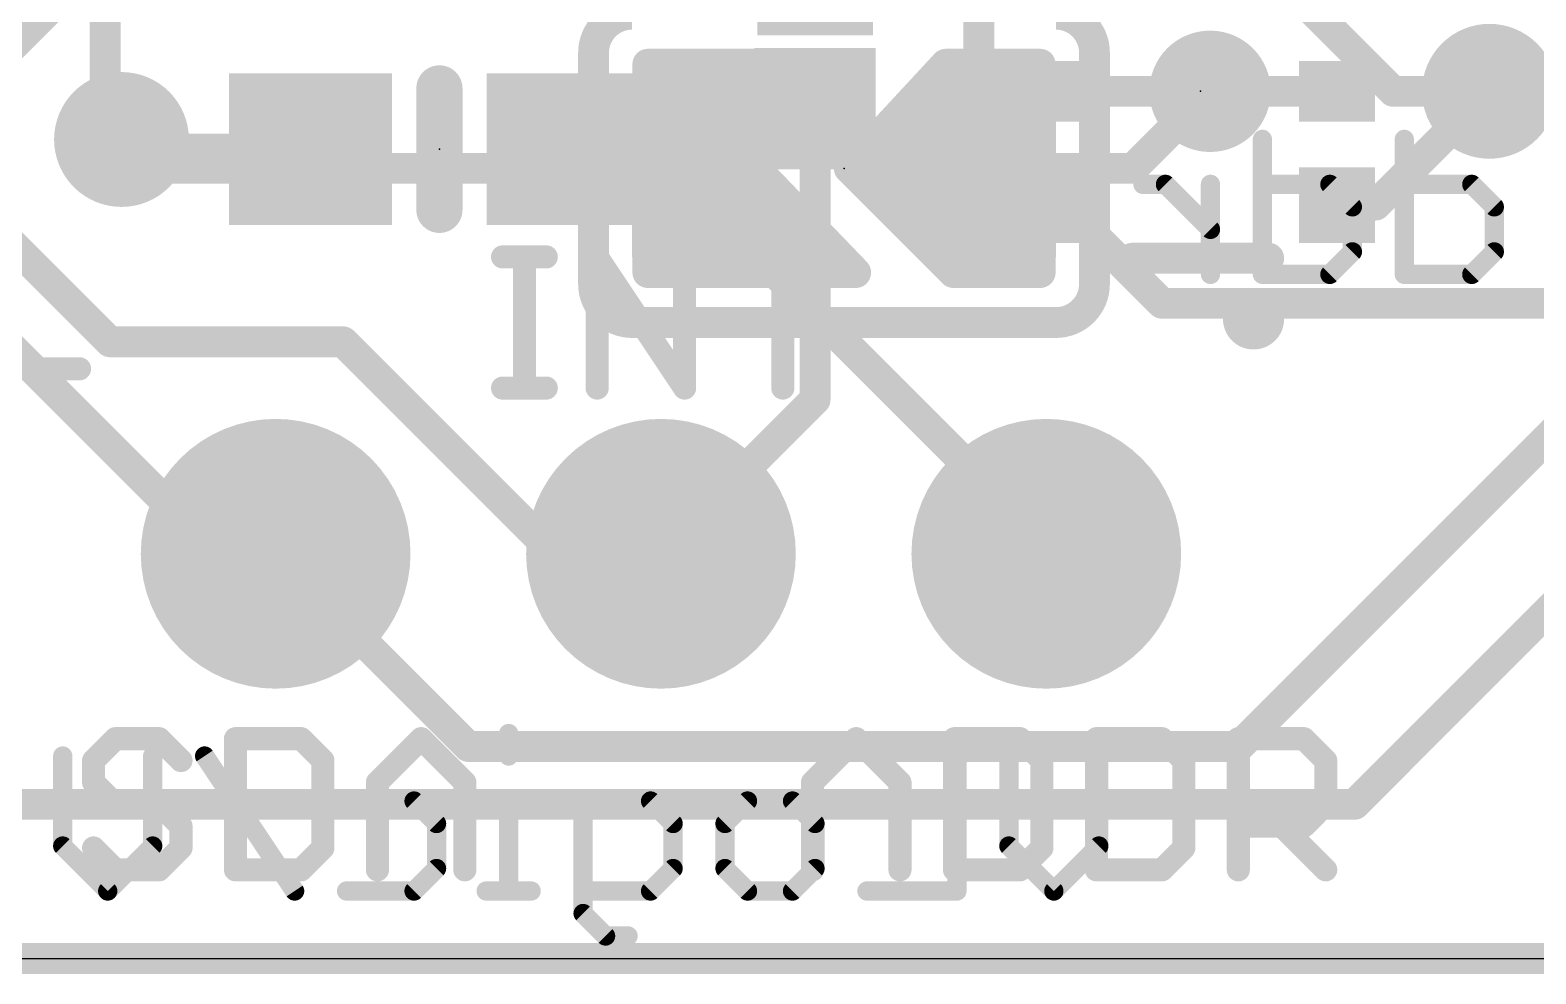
# Model space of a CAD drawing. Extents: x -0.1 to 33.1, y -0.2 to 19.1.
# Drawn here: x 17.43 to 27.36, y -0.23 to 5.99 of the extents above; entities that cross this region are included whole.
import ezdxf

# ---------------------------------------------------------------- set-up
doc = ezdxf.new("R2010")
doc.units = 0
for name, color, linetype in [('1', 12, 'CONTINUOUS'), ('16', 132, 'CONTINUOUS'), ('17', 110, 'CONTINUOUS'), ('18', 110, 'CONTINUOUS'), ('20', 53, 'CONTINUOUS'), ('21', 40, 'CONTINUOUS'), ('22', 6, 'CONTINUOUS'), ('23', 40, 'CONTINUOUS'), ('24', 6, 'CONTINUOUS')]:
    doc.layers.add(name, color=color, linetype=linetype)

# ---------------------------------------------------------------- blocks, each defined once
blk = doc.blocks.new('RECT')
blk.add_solid([(-0.5, -0.5), (0.5, -0.5), (-0.5, 0.5), (0.5, 0.5)])
blk = doc.blocks.new('ROUNDP')
at = {"const_width": 0.5}
blk.add_lwpolyline([(0, -0.25, 1), (0, 0.25, 1), (0, -0.25)], format="xyb", dxfattribs=at)
blk = doc.blocks.new('RECT121920X243840R50')
at = {"const_width": 0.1905}
blk.add_lwpolyline([(0.2858, -0.5715), (0.2858, 0.5715, 0.4142), (0.1905, 0.6668), (-0.1905, 0.6668, 0.4142), (-0.2858, 0.5715), (-0.2858, -0.5715, 0.4142), (-0.1905, -0.6668), (0.1905, -0.6668, 0.4142)], format="xyb", close=True, dxfattribs=at)
blk.add_solid([(-0.2159, -0.5969), (0.2159, -0.5969), (-0.2159, 0.5969), (0.2159, 0.5969)])
blk = doc.blocks.new('ROUNDV')
at = {"const_width": 0.5}
blk.add_lwpolyline([(0, -0.25, 1), (0, 0.25, 1), (0, -0.25)], format="xyb", dxfattribs=at)

msp = doc.modelspace()

# ---------------------------------------------------------------- linework, layer by layer
at = {"layer": '1', "const_width": 0.2032}
for points in [[(23.6855, 7.366), (23.6855, 5.7218)], [(17.926, 6.474), (17.926, 5.3785)], [(23.8193, 5.588), (23.6855, 5.7218)], [(23.8193, 5.588), (24.246, 5.588)], [(25.2095, 5.588), (24.246, 5.588)], [(26.046, 5.588), (25.2095, 5.588)], [(27.051, 5.588), (26.301, 4.838)], [(22.606, 5.473), (22.606, 3.556)], [(18.034, 5.2705), (17.926, 5.3785)], [(18.034, 5.2705), (18.0975, 5.207)], [(19.2795, 5.207), (18.0975, 5.207)], [(24.246, 4.838), (24.893, 4.191)], [(26.301, 4.838), (26.046, 4.838)], [(24.893, 4.191), (27.686, 4.191)], [(22.606, 3.556), (21.59, 2.54)], [(26.162, 0.889), (27.686, 2.413)], [(17.272, 0.889), (26.162, 0.889)], [(33.02, -0.127), (0, -0.127)]]:
    msp.add_lwpolyline(points, dxfattribs=at)
at = {"layer": '1', "const_width": 0.1016}
for points in [[(23.7214, 5.7577, 1), (23.6496, 5.6859)], [(23.6347, 5.7218, 1), (23.7363, 5.7218)], [(23.8193, 5.6388, 1), (23.8193, 5.5372)], [(23.7834, 5.5521, 1), (23.8552, 5.6239)], [(24.246, 5.6388, 1), (24.246, 5.5372)], [(24.246, 5.5372, 1), (24.246, 5.6388)], [(25.2095, 5.6388, 1), (25.2095, 5.5372)], [(25.2095, 5.5372, 1), (25.2095, 5.6388)], [(26.046, 5.5372, 1), (26.046, 5.6388)], [(27.0869, 5.5521, 1), (27.0151, 5.6239)], [(22.6568, 5.473, 1), (22.5552, 5.473)], [(17.9619, 5.4144, 1), (17.8901, 5.3426)], [(17.8752, 5.3785, 1), (17.9768, 5.3785)], [(18.0699, 5.3064, 1), (17.9981, 5.2346)], [(17.9981, 5.2346, 1), (18.0699, 5.3064)], [(18.0975, 5.2578, 1), (18.0975, 5.1562)], [(18.0616, 5.1711, 1), (18.1334, 5.2429)], [(19.2795, 5.1562, 1), (19.2795, 5.2578)], [(24.2819, 4.8739, 1), (24.2101, 4.8021)], [(26.046, 4.8888, 1), (26.046, 4.7872)], [(26.2651, 4.8739, 1), (26.3369, 4.8021)], [(26.301, 4.7872, 1), (26.301, 4.8888)], [(24.893, 4.2418, 1), (24.893, 4.1402)], [(24.8571, 4.1551, 1), (24.9289, 4.2269)], [(22.5552, 3.556, 1), (22.6568, 3.556)], [(22.6419, 3.5201, 1), (22.5701, 3.5919)], [(21.5541, 2.5759, 1), (21.6259, 2.5041)], [(26.1261, 0.9249, 1), (26.1979, 0.8531)], [(26.162, 0.8382, 1), (26.162, 0.9398)]]:
    msp.add_lwpolyline(points, format="xyb", dxfattribs=at)
at = {"layer": '16', "const_width": 0.2032}
for points in [[(26.416, 5.588), (25.527, 6.477)], [(17.2085, 5.7785), (17.653, 6.223)], [(21.5035, 4.3934), (21.5035, 5.7666)], [(21.5035, 5.7666), (22.8735, 5.7666)], [(22.8735, 5.7666), (22.2123, 5.08)], [(23.468, 5.7666), (22.8314, 5.08)], [(24.0895, 5.7666), (23.468, 5.7666)], [(24.0895, 4.3934), (24.0895, 5.7666)], [(21.5035, 5.6896), (22.7994, 5.6896)], [(23.3966, 5.6896), (24.0895, 5.6896)], [(24.7015, 5.08), (25.2095, 5.588)], [(26.416, 5.588), (27.051, 5.588)], [(21.5035, 5.4864), (22.6037, 5.4864)], [(23.2082, 5.4864), (24.0895, 5.4864)], [(18.034, 5.2705), (18.034, 5.207)], [(21.5035, 5.2832), (22.408, 5.2832)], [(23.0198, 5.2832), (24.0895, 5.2832)], [(18.161, 5.08), (18.034, 5.207)], [(21.6535, 5.08), (18.161, 5.08)], [(21.5035, 5.08), (22.2123, 5.08)], [(24.13, 2.6035), (21.6535, 5.08)], [(21.7805, 5.08), (21.6535, 5.08)], [(22.2123, 5.08), (22.8735, 4.3934)], [(22.8314, 5.08), (23.518, 4.3934)], [(22.8314, 5.08), (24.0895, 5.08)], [(23.8125, 5.08), (24.7015, 5.08)], [(17.958, 3.937), (16.853, 5.042)], [(21.5035, 4.8768), (22.408, 4.8768)], [(23.0346, 4.8768), (24.0895, 4.8768)], [(21.5035, 4.6736), (22.6037, 4.6736)], [(23.2378, 4.6736), (24.0895, 4.6736)], [(16.637, 4.572), (18.669, 2.54)], [(21.5035, 4.4704), (22.7993, 4.4704)], [(23.441, 4.4704), (24.0895, 4.4704)], [(22.8735, 4.3934), (21.5035, 4.3934)], [(23.518, 4.3934), (24.0895, 4.3934)], [(17.958, 3.937), (19.4945, 3.937)], [(20.8915, 2.54), (19.4945, 3.937)], [(25.4, 1.27), (28.067, 3.937)], [(24.13, 2.54), (24.13, 2.6035)], [(18.669, 2.54), (19.05, 2.54)], [(19.05, 2.54), (20.32, 1.27)], [(21.59, 2.54), (20.8915, 2.54)], [(20.32, 1.27), (25.4, 1.27)]]:
    msp.add_lwpolyline(points, dxfattribs=at)
at = {"layer": '16', "const_width": 0.1016}
for points in [[(21.5543, 5.7666, 1), (21.4527, 5.7666)], [(21.5035, 5.8174, 1), (21.5035, 5.7158)], [(22.9101, 5.7314, 1), (22.8369, 5.8018)], [(22.8735, 5.7158, 1), (22.8735, 5.8174)], [(23.468, 5.8174, 1), (23.468, 5.7158)], [(23.5053, 5.7321, 1), (23.4307, 5.8011)], [(24.1403, 5.7666, 1), (24.0387, 5.7666)], [(24.0895, 5.7158, 1), (24.0895, 5.8174)], [(21.5035, 5.7404, 1), (21.5035, 5.6388)], [(22.7994, 5.6388, 1), (22.7994, 5.7404)], [(23.3966, 5.7404, 1), (23.3966, 5.6388)], [(24.0895, 5.6388, 1), (24.0895, 5.7404)], [(25.2454, 5.5521, 1), (25.1736, 5.6239)], [(26.416, 5.6388, 1), (26.416, 5.5372)], [(26.3801, 5.5521, 1), (26.4519, 5.6239)], [(27.051, 5.5372, 1), (27.051, 5.6388)], [(21.5035, 5.5372, 1), (21.5035, 5.4356)], [(22.6037, 5.4356, 1), (22.6037, 5.5372)], [(23.2082, 5.5372, 1), (23.2082, 5.4356)], [(24.0895, 5.4356, 1), (24.0895, 5.5372)], [(18.0848, 5.2705, 1), (17.9832, 5.2705)], [(21.5035, 5.334, 1), (21.5035, 5.2324)], [(22.408, 5.2324, 1), (22.408, 5.334)], [(23.0198, 5.334, 1), (23.0198, 5.2324)], [(24.0895, 5.2324, 1), (24.0895, 5.334)], [(18.0699, 5.2429, 1), (17.9981, 5.1711)], [(17.9832, 5.207, 1), (18.0848, 5.207)], [(18.161, 5.1308, 1), (18.161, 5.0292)], [(18.1251, 5.0441, 1), (18.1969, 5.1159)], [(21.5035, 5.1308, 1), (21.5035, 5.0292)], [(21.6894, 5.1159, 1), (21.6176, 5.0441)], [(21.6535, 5.1308, 1), (21.6535, 5.0292)], [(21.6535, 5.0292, 1), (21.6535, 5.1308)], [(21.7805, 5.0292, 1), (21.7805, 5.1308)], [(22.2489, 5.1152, 1), (22.1757, 5.0448)], [(22.1757, 5.1152, 1), (22.2489, 5.0448)], [(22.2123, 5.0292, 1), (22.2123, 5.1308)], [(22.8673, 5.1159, 1), (22.7955, 5.0441)], [(22.8314, 5.1308, 1), (22.8314, 5.0292)], [(22.7941, 5.1145, 1), (22.8687, 5.0455)], [(23.8125, 5.1308, 1), (23.8125, 5.0292)], [(24.0895, 5.0292, 1), (24.0895, 5.1308)], [(24.6656, 5.1159, 1), (24.7374, 5.0441)], [(24.7015, 5.0292, 1), (24.7015, 5.1308)], [(21.5035, 4.9276, 1), (21.5035, 4.826)], [(22.408, 4.826, 1), (22.408, 4.9276)], [(23.0346, 4.9276, 1), (23.0346, 4.826)], [(24.0895, 4.826, 1), (24.0895, 4.9276)], [(21.5035, 4.7244, 1), (21.5035, 4.6228)], [(22.6037, 4.6228, 1), (22.6037, 4.7244)], [(23.2378, 4.7244, 1), (23.2378, 4.6228)], [(24.0895, 4.6228, 1), (24.0895, 4.7244)], [(21.5035, 4.5212, 1), (21.5035, 4.4196)], [(22.7993, 4.4196, 1), (22.7993, 4.5212)], [(23.441, 4.5212, 1), (23.441, 4.4196)], [(24.0895, 4.4196, 1), (24.0895, 4.5212)], [(21.5035, 4.4442, 1), (21.5035, 4.3426)], [(22.8369, 4.3582, 1), (22.9101, 4.4286)], [(22.8735, 4.3426, 1), (22.8735, 4.4442)], [(23.518, 4.4442, 1), (23.518, 4.3426)], [(23.4821, 4.3575, 1), (23.5539, 4.4293)], [(24.0895, 4.3426, 1), (24.0895, 4.4442)], [(21.4527, 4.3934, 1), (21.5543, 4.3934)], [(24.0387, 4.3934, 1), (24.1403, 4.3934)], [(17.958, 3.9878, 1), (17.958, 3.8862)], [(17.9221, 3.9011, 1), (17.9939, 3.9729)], [(19.5304, 3.9729, 1), (19.4586, 3.9011)], [(19.4945, 3.8862, 1), (19.4945, 3.9878)], [(24.1808, 2.6035, 1), (24.0792, 2.6035)], [(24.0941, 2.5676, 1), (24.1659, 2.6394)], [(18.669, 2.5908, 1), (18.669, 2.4892)], [(18.6331, 2.5041, 1), (18.7049, 2.5759)], [(19.0859, 2.5759, 1), (19.0141, 2.5041)], [(19.05, 2.4892, 1), (19.05, 2.5908)], [(20.8915, 2.5908, 1), (20.8915, 2.4892)], [(20.8556, 2.5041, 1), (20.9274, 2.5759)], [(21.59, 2.4892, 1), (21.59, 2.5908)], [(24.0792, 2.54, 1), (24.1808, 2.54)], [(20.32, 1.3208, 1), (20.32, 1.2192)], [(20.2841, 1.2341, 1), (20.3559, 1.3059)], [(25.3641, 1.3059, 1), (25.4359, 1.2341)], [(25.4, 1.2192, 1), (25.4, 1.3208)]]:
    msp.add_lwpolyline(points, format="xyb", dxfattribs=at)
at = {"layer": '20'}
msp.add_line((2.54, -0.127), (30.48, -0.127), dxfattribs=at)
at = {"layer": '21'}
for points, const_width in [([(20.1295, 4.807), (20.1295, 5.607)], 0.3048), ([(20.5458, 4.4965), (20.834, 4.4965)], 0.1524), ([(20.6899, 3.6322), (20.6899, 4.4965)], 0.1524), ([(21.1695, 3.6322), (21.1695, 4.4965)], 0.1524), ([(21.1695, 4.4965), (21.7457, 3.6322)], 0.1524), ([(21.7457, 3.6322), (21.7457, 4.4965)], 0.1524), ([(22.105, 4.4965), (22.6813, 4.4965)], 0.1524), ([(22.3932, 3.6322), (22.3932, 4.4965)], 0.1524), ([(24.696, 4.488), (25.596, 4.488)], 0.2032), ([(17.181, 3.7592), (17.7572, 3.7592)], 0.1524), ([(20.5458, 3.6322), (20.834, 3.6322)], 0.1524), ([(17.994, 1.3215), (17.8499, 1.1775)], 0.1524), ([(18.2821, 1.3215), (17.994, 1.3215)], 0.1524), ([(18.4261, 1.1775), (18.2821, 1.3215)], 0.1524), ([(18.7854, 1.3215), (18.7854, 0.4572)], 0.1524), ([(19.2176, 1.3215), (18.7854, 1.3215)], 0.1524), ([(19.3617, 1.1775), (19.2176, 1.3215)], 0.1524), ([(19.721, 1.0334), (20.0091, 1.3215)], 0.1524), ([(20.0091, 1.3215), (20.2972, 1.0334)], 0.1524), ([(22.5892, 1.0334), (22.8773, 1.3215)], 0.1524), ([(22.8773, 1.3215), (23.1654, 1.0334)], 0.1524), ([(23.5247, 1.3215), (23.5247, 0.4572)], 0.1524), ([(23.9568, 1.3215), (23.5247, 1.3215)], 0.1524), ([(24.1009, 1.1775), (23.9568, 1.3215)], 0.1524), ([(24.4602, 1.3215), (24.4602, 0.4572)], 0.1524), ([(24.8924, 1.3215), (24.4602, 1.3215)], 0.1524), ([(25.0364, 1.1775), (24.8924, 1.3215)], 0.1524), ([(25.3957, 0.4572), (25.3957, 1.3215)], 0.1524), ([(25.3957, 1.3215), (25.8279, 1.3215)], 0.1524), ([(25.8279, 1.3215), (25.9719, 1.1775)], 0.1524), ([(17.8499, 1.1775), (17.8499, 1.0334)], 0.1524), ([(19.3617, 0.6013), (19.3617, 1.1775)], 0.1524), ([(24.1009, 0.6013), (24.1009, 1.1775)], 0.1524), ([(25.0364, 0.6013), (25.0364, 1.1775)], 0.1524), ([(25.9719, 1.1775), (25.9719, 0.8894)], 0.1524), ([(17.8499, 1.0334), (17.994, 0.8894)], 0.1524), ([(19.721, 0.4572), (19.721, 1.0334)], 0.1524), ([(20.2972, 1.0334), (20.2972, 0.4572)], 0.1524), ([(22.5892, 0.4572), (22.5892, 1.0334)], 0.1524), ([(23.1654, 1.0334), (23.1654, 0.4572)], 0.1524), ([(17.994, 0.8894), (18.2821, 0.8894)], 0.1524), ([(18.2821, 0.8894), (18.4261, 0.7453)], 0.1524), ([(19.721, 0.8894), (20.2972, 0.8894)], 0.1524), ([(22.5892, 0.8894), (23.1654, 0.8894)], 0.1524), ([(25.9719, 0.8894), (25.8279, 0.7453)], 0.1524), ([(18.4261, 0.7453), (18.4261, 0.6013)], 0.1524), ([(25.8279, 0.7453), (25.3957, 0.7453)], 0.1524), ([(25.6838, 0.7453), (25.9719, 0.4572)], 0.1524), ([(17.994, 0.4572), (17.8499, 0.6013)], 0.1524), ([(18.4261, 0.6013), (18.2821, 0.4572)], 0.1524), ([(19.2176, 0.4572), (19.3617, 0.6013)], 0.1524), ([(23.9568, 0.4572), (24.1009, 0.6013)], 0.1524), ([(24.8924, 0.4572), (25.0364, 0.6013)], 0.1524), ([(18.2821, 0.4572), (17.994, 0.4572)], 0.1524), ([(18.7854, 0.4572), (19.2176, 0.4572)], 0.1524), ([(23.5247, 0.4572), (23.9568, 0.4572)], 0.1524), ([(24.4602, 0.4572), (24.8924, 0.4572)], 0.1524)]:
    msp.add_lwpolyline(points, dxfattribs=dict(at, const_width=const_width))
for points, const_width in [([(20.2057, 5.607, 1), (20.0533, 5.607)], 0.1524), ([(20.0533, 4.807, 1), (20.2057, 4.807)], 0.1524), ([(20.5458, 4.5346, 1), (20.5458, 4.4584)], 0.0762), ([(20.728, 4.4965, 1), (20.6518, 4.4965)], 0.0762), ([(20.834, 4.4584, 1), (20.834, 4.5346)], 0.0762), ([(21.2012, 4.5177, 1), (21.1378, 4.4754)], 0.0762), ([(21.2076, 4.4965, 1), (21.1314, 4.4965)], 0.0762), ([(21.7838, 4.4965, 1), (21.7076, 4.4965)], 0.0762), ([(22.105, 4.5346, 1), (22.105, 4.4584)], 0.0762), ([(22.4313, 4.4965, 1), (22.3551, 4.4965)], 0.0762), ([(22.6813, 4.4584, 1), (22.6813, 4.5346)], 0.0762), ([(24.696, 4.5388, 1), (24.696, 4.4372)], 0.1016), ([(25.596, 4.4372, 1), (25.596, 4.5388)], 0.1016), ([(25.496, 3.988, 1), (25.496, 4.188, 1), (25.496, 3.988)], 0.2032), ([(17.7572, 3.7211, 1), (17.7572, 3.7973)], 0.0762), ([(20.5458, 3.6703, 1), (20.5458, 3.5941)], 0.0762), ([(20.834, 3.5941, 1), (20.834, 3.6703)], 0.0762), ([(21.714, 3.6111, 1), (21.7774, 3.6533)], 0.0762), ([(20.6518, 3.6322, 1), (20.728, 3.6322)], 0.0762), ([(21.1314, 3.6322, 1), (21.2076, 3.6322)], 0.0762), ([(21.7076, 3.6322, 1), (21.7838, 3.6322)], 0.0762), ([(22.3551, 3.6322, 1), (22.4313, 3.6322)], 0.0762), ([(17.994, 1.3596, 1), (17.994, 1.2834)], 0.0762), ([(18.0209, 1.2946, 1), (17.967, 1.3485)], 0.0762), ([(18.309, 1.3485, 1), (18.2551, 1.2946)], 0.0762), ([(18.2821, 1.2834, 1), (18.2821, 1.3596)], 0.0762), ([(18.8235, 1.3215, 1), (18.7473, 1.3215)], 0.0762), ([(18.7854, 1.3596, 1), (18.7854, 1.2834)], 0.0762), ([(19.2446, 1.3485, 1), (19.1907, 1.2946)], 0.0762), ([(19.2176, 1.2834, 1), (19.2176, 1.3596)], 0.0762), ([(20.036, 1.3485, 1), (19.9821, 1.2946)], 0.0762), ([(20.036, 1.2946, 1), (19.9821, 1.3485)], 0.0762), ([(22.9042, 1.3485, 1), (22.8503, 1.2946)], 0.0762), ([(22.9042, 1.2946, 1), (22.8503, 1.3485)], 0.0762), ([(23.5628, 1.3215, 1), (23.4866, 1.3215)], 0.0762), ([(23.5247, 1.3596, 1), (23.5247, 1.2834)], 0.0762), ([(23.9838, 1.3485, 1), (23.9299, 1.2946)], 0.0762), ([(23.9568, 1.2834, 1), (23.9568, 1.3596)], 0.0762), ([(24.4983, 1.3215, 1), (24.4221, 1.3215)], 0.0762), ([(24.4602, 1.3596, 1), (24.4602, 1.2834)], 0.0762), ([(24.9193, 1.3485, 1), (24.8654, 1.2946)], 0.0762), ([(24.8924, 1.2834, 1), (24.8924, 1.3596)], 0.0762), ([(25.4338, 1.3215, 1), (25.3576, 1.3215)], 0.0762), ([(25.3957, 1.3596, 1), (25.3957, 1.2834)], 0.0762), ([(25.8548, 1.3485, 1), (25.8009, 1.2946)], 0.0762), ([(25.8279, 1.2834, 1), (25.8279, 1.3596)], 0.0762), ([(17.888, 1.1775, 1), (17.8118, 1.1775)], 0.0762), ([(17.823, 1.2044, 1), (17.8769, 1.1505)], 0.0762), ([(18.3992, 1.1505, 1), (18.4531, 1.2044)], 0.0762), ([(19.3998, 1.1775, 1), (19.3236, 1.1775)], 0.0762), ([(19.3347, 1.1505, 1), (19.3886, 1.2044)], 0.0762), ([(24.139, 1.1775, 1), (24.0628, 1.1775)], 0.0762), ([(24.074, 1.1505, 1), (24.1278, 1.2044)], 0.0762), ([(25.0745, 1.1775, 1), (24.9983, 1.1775)], 0.0762), ([(25.0095, 1.1505, 1), (25.0634, 1.2044)], 0.0762), ([(26.01, 1.1775, 1), (25.9338, 1.1775)], 0.0762), ([(25.945, 1.1505, 1), (25.9989, 1.2044)], 0.0762), ([(17.8769, 1.0604, 1), (17.823, 1.0065)], 0.0762), ([(19.694, 1.0604, 1), (19.7479, 1.0065)], 0.0762), ([(19.7591, 1.0334, 1), (19.6829, 1.0334)], 0.0762), ([(20.3353, 1.0334, 1), (20.2591, 1.0334)], 0.0762), ([(20.2702, 1.0065, 1), (20.3241, 1.0604)], 0.0762), ([(22.5622, 1.0604, 1), (22.6161, 1.0065)], 0.0762), ([(22.6273, 1.0334, 1), (22.5511, 1.0334)], 0.0762), ([(23.2035, 1.0334, 1), (23.1273, 1.0334)], 0.0762), ([(23.1384, 1.0065, 1), (23.1923, 1.0604)], 0.0762), ([(17.8118, 1.0334, 1), (17.888, 1.0334)], 0.0762), ([(17.994, 0.9275, 1), (17.994, 0.8513)], 0.0762), ([(17.967, 0.8624, 1), (18.0209, 0.9163)], 0.0762), ([(18.309, 0.9163, 1), (18.2551, 0.8624)], 0.0762), ([(18.2821, 0.8513, 1), (18.2821, 0.9275)], 0.0762), ([(19.721, 0.9275, 1), (19.721, 0.8513)], 0.0762), ([(20.2972, 0.8513, 1), (20.2972, 0.9275)], 0.0762), ([(22.5892, 0.9275, 1), (22.5892, 0.8513)], 0.0762), ([(23.1654, 0.8513, 1), (23.1654, 0.9275)], 0.0762), ([(25.9338, 0.8894, 1), (26.01, 0.8894)], 0.0762), ([(25.9989, 0.8624, 1), (25.945, 0.9163)], 0.0762), ([(18.4642, 0.7453, 1), (18.388, 0.7453)], 0.0762), ([(18.3992, 0.7184, 1), (18.4531, 0.7723)], 0.0762), ([(25.3957, 0.7834, 1), (25.3957, 0.7072)], 0.0762), ([(25.7108, 0.7723, 1), (25.6569, 0.7184)], 0.0762), ([(25.8009, 0.7723, 1), (25.8548, 0.7184)], 0.0762), ([(25.8279, 0.7072, 1), (25.8279, 0.7834)], 0.0762), ([(17.8769, 0.6282, 1), (17.823, 0.5743)], 0.0762), ([(18.388, 0.6013, 1), (18.4642, 0.6013)], 0.0762), ([(18.4531, 0.5743, 1), (18.3992, 0.6282)], 0.0762), ([(19.3236, 0.6013, 1), (19.3998, 0.6013)], 0.0762), ([(19.3886, 0.5743, 1), (19.3347, 0.6282)], 0.0762), ([(24.0628, 0.6013, 1), (24.139, 0.6013)], 0.0762), ([(24.1278, 0.5743, 1), (24.074, 0.6282)], 0.0762), ([(24.9983, 0.6013, 1), (25.0745, 0.6013)], 0.0762), ([(25.0634, 0.5743, 1), (25.0095, 0.6282)], 0.0762), ([(17.994, 0.4953, 1), (17.994, 0.4191)], 0.0762), ([(17.967, 0.4303, 1), (18.0209, 0.4841)], 0.0762), ([(18.2551, 0.4841, 1), (18.309, 0.4303)], 0.0762), ([(18.2821, 0.4191, 1), (18.2821, 0.4953)], 0.0762), ([(18.7854, 0.4953, 1), (18.7854, 0.4191)], 0.0762), ([(19.1907, 0.4841, 1), (19.2446, 0.4303)], 0.0762), ([(19.2176, 0.4191, 1), (19.2176, 0.4953)], 0.0762), ([(23.5247, 0.4953, 1), (23.5247, 0.4191)], 0.0762), ([(23.9299, 0.4841, 1), (23.9838, 0.4303)], 0.0762), ([(23.9568, 0.4191, 1), (23.9568, 0.4953)], 0.0762), ([(24.4602, 0.4953, 1), (24.4602, 0.4191)], 0.0762), ([(24.8654, 0.4841, 1), (24.9193, 0.4303)], 0.0762), ([(24.8924, 0.4191, 1), (24.8924, 0.4953)], 0.0762), ([(25.945, 0.4303, 1), (25.9989, 0.4841)], 0.0762), ([(18.7473, 0.4572, 1), (18.8235, 0.4572)], 0.0762), ([(19.6829, 0.4572, 1), (19.7591, 0.4572)], 0.0762), ([(20.2591, 0.4572, 1), (20.3353, 0.4572)], 0.0762), ([(22.5511, 0.4572, 1), (22.6273, 0.4572)], 0.0762), ([(23.1273, 0.4572, 1), (23.2035, 0.4572)], 0.0762), ([(23.4866, 0.4572, 1), (23.5628, 0.4572)], 0.0762), ([(24.4221, 0.4572, 1), (24.4983, 0.4572)], 0.0762), ([(25.3576, 0.4572, 1), (25.4338, 0.4572)], 0.0762)]:
    msp.add_lwpolyline(points, format="xyb", dxfattribs=dict(at, const_width=const_width))
at = {"layer": '22'}
for points, const_width in [([(21.3995, 6.096, 0.4142), (21.1455, 5.842)], 0.2032), ([(24.4475, 5.842, 0.4142), (24.1935, 6.096)], 0.2032), ([(21.1963, 5.842, 1), (21.0947, 5.842)], 0.1016), ([(21.0947, 5.842, 1), (21.1963, 5.842)], 0.1016), ([(24.4983, 5.842, 1), (24.3967, 5.842)], 0.1016), ([(24.3967, 5.842, 1), (24.4983, 5.842)], 0.1016), ([(25.5861, 5.2713, 1), (25.5226, 5.2713)], 0.0635), ([(26.5216, 5.2713, 1), (26.4581, 5.2713)], 0.0635), ([(24.7671, 5.0064, 1), (24.7671, 4.9429)], 0.0635), ([(24.9379, 4.9971, 1), (24.893, 4.9522)], 0.0635), ([(24.9154, 4.9429, 1), (24.9154, 5.0064)], 0.0635), ([(25.2438, 4.9747, 1), (25.1803, 4.9747)], 0.0635), ([(25.5544, 5.0064, 1), (25.5544, 4.9429)], 0.0635), ([(26.0217, 4.9971, 1), (25.9768, 4.9522)], 0.0635), ([(25.9992, 4.9429, 1), (25.9992, 5.0064)], 0.0635), ([(26.4899, 5.0064, 1), (26.4899, 4.9429)], 0.0635), ([(26.9572, 4.9971, 1), (26.9123, 4.9522)], 0.0635), ([(26.9348, 4.9429, 1), (26.9348, 5.0064)], 0.0635), ([(26.1793, 4.8264, 1), (26.1158, 4.8264)], 0.0635), ([(26.1251, 4.8039, 1), (26.17, 4.8488)], 0.0635), ([(27.1148, 4.8264, 1), (27.0513, 4.8264)], 0.0635), ([(27.0606, 4.8039, 1), (27.1055, 4.8488)], 0.0635), ([(25.1896, 4.6556, 1), (25.2345, 4.7005)], 0.0635), ([(26.17, 4.5073, 1), (26.1251, 4.5522)], 0.0635), ([(27.1055, 4.5073, 1), (27.0606, 4.5522)], 0.0635), ([(26.1158, 4.5298, 1), (26.1793, 4.5298)], 0.0635), ([(27.0513, 4.5298, 1), (27.1148, 4.5298)], 0.0635), ([(21.1455, 4.318, 0.4142), (21.3995, 4.064)], 0.2032), ([(21.1963, 4.318, 1), (21.0947, 4.318)], 0.1016), ([(21.0947, 4.318, 1), (21.1963, 4.318)], 0.1016), ([(24.1935, 4.064, 0.4142), (24.4475, 4.318)], 0.2032), ([(24.4983, 4.318, 1), (24.3967, 4.318)], 0.1016), ([(24.3967, 4.318, 1), (24.4983, 4.318)], 0.1016), ([(25.1803, 4.3815, 1), (25.2438, 4.3815)], 0.0635), ([(25.5226, 4.3815, 1), (25.5861, 4.3815)], 0.0635), ([(25.5544, 4.4132, 1), (25.5544, 4.3498)], 0.0635), ([(25.9768, 4.404, 1), (26.0217, 4.359)], 0.0635), ([(25.9992, 4.3498, 1), (25.9992, 4.4132)], 0.0635), ([(26.4899, 4.4132, 1), (26.4899, 4.3498)], 0.0635), ([(26.4581, 4.3815, 1), (26.5216, 4.3815)], 0.0635), ([(26.9123, 4.404, 1), (26.9572, 4.359)], 0.0635), ([(26.9348, 4.3498, 1), (26.9348, 4.4132)], 0.0635), ([(21.3995, 4.1148, 1), (21.3995, 4.0132)], 0.1016), ([(21.3995, 4.0132, 1), (21.3995, 4.1148)], 0.1016), ([(24.1935, 4.1148, 1), (24.1935, 4.0132)], 0.1016), ([(24.1935, 4.0132, 1), (24.1935, 4.1148)], 0.1016), ([(20.6178, 1.3556, 1), (20.5543, 1.3556)], 0.0635), ([(17.6782, 1.2073, 1), (17.6147, 1.2073)], 0.0635), ([(18.2713, 1.2073, 1), (18.2078, 1.2073)], 0.0635), ([(18.6083, 1.2249, 1), (18.5555, 1.1896)], 0.0635), ([(20.5543, 1.2073, 1), (20.6178, 1.2073)], 0.0635), ([(23.5726, 1.2073, 1), (23.5091, 1.2073)], 0.0635), ([(23.915, 1.2073, 1), (23.8515, 1.2073)], 0.0635), ([(24.5081, 1.2073, 1), (24.4446, 1.2073)], 0.0635), ([(19.5175, 0.9424, 1), (19.5175, 0.8789)], 0.0635), ([(19.9848, 0.9331, 1), (19.9399, 0.8882)], 0.0635), ([(19.9623, 0.8789, 1), (19.9623, 0.9424)], 0.0635), ([(20.586, 0.9424, 1), (20.586, 0.8789)], 0.0635), ([(20.6178, 0.9107, 1), (20.5543, 0.9107)], 0.0635), ([(20.7343, 0.8789, 1), (20.7343, 0.9424)], 0.0635), ([(21.1084, 0.9107, 1), (21.0449, 0.9107)], 0.0635), ([(21.0766, 0.9424, 1), (21.0766, 0.8789)], 0.0635), ([(21.544, 0.9331, 1), (21.4991, 0.8882)], 0.0635), ([(21.5215, 0.8789, 1), (21.5215, 0.9424)], 0.0635), ([(22.1605, 0.9424, 1), (22.1605, 0.8789)], 0.0635), ([(22.1829, 0.8882, 1), (22.138, 0.9331)], 0.0635), ([(22.4795, 0.9331, 1), (22.4346, 0.8882)], 0.0635), ([(22.457, 0.8789, 1), (22.457, 0.9424)], 0.0635), ([(20.1424, 0.7624, 1), (20.0789, 0.7624)], 0.0635), ([(20.0882, 0.7399, 1), (20.1331, 0.7848)], 0.0635), ([(21.7016, 0.7624, 1), (21.6381, 0.7624)], 0.0635), ([(21.6474, 0.7399, 1), (21.6923, 0.7848)], 0.0635), ([(22.0439, 0.7624, 1), (21.9804, 0.7624)], 0.0635), ([(21.9897, 0.7848, 1), (22.0346, 0.7399)], 0.0635), ([(22.6371, 0.7624, 1), (22.5736, 0.7624)], 0.0635), ([(22.5829, 0.7399, 1), (22.6278, 0.7848)], 0.0635), ([(17.6689, 0.6365, 1), (17.624, 0.5916)], 0.0635), ([(17.6147, 0.6141, 1), (17.6782, 0.6141)], 0.0635), ([(18.2078, 0.6141, 1), (18.2713, 0.6141)], 0.0635), ([(18.262, 0.5916, 1), (18.2171, 0.6365)], 0.0635), ([(23.9057, 0.6365, 1), (23.8608, 0.5916)], 0.0635), ([(23.8515, 0.6141, 1), (23.915, 0.6141)], 0.0635), ([(24.4446, 0.6141, 1), (24.5081, 0.6141)], 0.0635), ([(24.4988, 0.5916, 1), (24.4539, 0.6365)], 0.0635), ([(20.0789, 0.4658, 1), (20.1424, 0.4658)], 0.0635), ([(20.1331, 0.4433, 1), (20.0882, 0.4882)], 0.0635), ([(21.6381, 0.4658, 1), (21.7016, 0.4658)], 0.0635), ([(21.6923, 0.4433, 1), (21.6474, 0.4882)], 0.0635), ([(21.9804, 0.4658, 1), (22.0439, 0.4658)], 0.0635), ([(22.0346, 0.4882, 1), (21.9897, 0.4433)], 0.0635), ([(22.5736, 0.4658, 1), (22.6371, 0.4658)], 0.0635), ([(22.6278, 0.4433, 1), (22.5829, 0.4882)], 0.0635), ([(17.9205, 0.34, 1), (17.9655, 0.295)], 0.0635), ([(17.9205, 0.295, 1), (17.9655, 0.34)], 0.0635), ([(19.1487, 0.2999, 1), (19.2015, 0.3351)], 0.0635), ([(19.5175, 0.3493, 1), (19.5175, 0.2858)], 0.0635), ([(19.9399, 0.34, 1), (19.9848, 0.295)], 0.0635), ([(19.9623, 0.2858, 1), (19.9623, 0.3493)], 0.0635), ([(20.4377, 0.3493, 1), (20.4377, 0.2858)], 0.0635), ([(20.5543, 0.3175, 1), (20.6178, 0.3175)], 0.0635), ([(20.7343, 0.2858, 1), (20.7343, 0.3493)], 0.0635), ([(21.0766, 0.3493, 1), (21.0766, 0.2858)], 0.0635), ([(21.4991, 0.34, 1), (21.544, 0.295)], 0.0635), ([(21.5215, 0.2858, 1), (21.5215, 0.3493)], 0.0635), ([(22.1605, 0.3493, 1), (22.1605, 0.2858)], 0.0635), ([(22.138, 0.295, 1), (22.1829, 0.34)], 0.0635), ([(22.4346, 0.34, 1), (22.4795, 0.295)], 0.0635), ([(22.457, 0.2858, 1), (22.457, 0.3493)], 0.0635), ([(22.9477, 0.3493, 1), (22.9477, 0.2858)], 0.0635), ([(23.5091, 0.3175, 1), (23.5726, 0.3175)], 0.0635), ([(23.5409, 0.2858, 1), (23.5409, 0.3493)], 0.0635), ([(24.1573, 0.34, 1), (24.2022, 0.295)], 0.0635), ([(24.1573, 0.295, 1), (24.2022, 0.34)], 0.0635), ([(21.0449, 0.1692, 1), (21.1084, 0.1692)], 0.0635), ([(21.0991, 0.1917, 1), (21.0542, 0.1468)], 0.0635), ([(21.2249, 0.0527, 1), (21.2249, -0.0108)], 0.0635), ([(21.2025, -0.0015, 1), (21.2474, 0.0434)], 0.0635), ([(21.3732, -0.0108, 1), (21.3732, 0.0527)], 0.0635)]:
    msp.add_lwpolyline(points, format="xyb", dxfattribs=dict(at, const_width=const_width))
for points, const_width in [([(21.1455, 4.318), (21.1455, 5.842)], 0.2032), ([(24.4475, 4.318), (24.4475, 5.842)], 0.2032), ([(25.5544, 5.2713), (25.5544, 4.3815)], 0.127), ([(26.4899, 5.2713), (26.4899, 4.3815)], 0.127), ([(24.9154, 4.9747), (24.7671, 4.9747)], 0.127), ([(25.212, 4.6781), (24.9154, 4.9747)], 0.127), ([(25.212, 4.3815), (25.212, 4.9747)], 0.127), ([(25.9992, 4.9747), (25.5544, 4.9747)], 0.127), ([(26.1475, 4.8264), (25.9992, 4.9747)], 0.127), ([(26.9348, 4.9747), (26.4899, 4.9747)], 0.127), ([(27.0831, 4.8264), (26.9348, 4.9747)], 0.127), ([(26.1475, 4.5298), (26.1475, 4.8264)], 0.127), ([(27.0831, 4.5298), (27.0831, 4.8264)], 0.127), ([(25.9992, 4.3815), (26.1475, 4.5298)], 0.127), ([(26.9348, 4.3815), (27.0831, 4.5298)], 0.127), ([(25.5544, 4.3815), (25.9992, 4.3815)], 0.127), ([(26.4899, 4.3815), (26.9348, 4.3815)], 0.127), ([(21.3995, 4.064), (24.1935, 4.064)], 0.2032), ([(20.586, 1.3556), (20.586, 1.2073)], 0.127), ([(17.6464, 0.6141), (17.6464, 1.2073)], 0.127), ([(18.2396, 1.2073), (18.2396, 0.6141)], 0.127), ([(19.1751, 0.3175), (18.5819, 1.2073)], 0.127), ([(23.5409, 1.2073), (23.5409, 0.3175)], 0.127), ([(23.8832, 0.6141), (23.8832, 1.2073)], 0.127), ([(24.4764, 1.2073), (24.4764, 0.6141)], 0.127), ([(19.5175, 0.9107), (19.9623, 0.9107)], 0.127), ([(19.9623, 0.9107), (20.1106, 0.7624)], 0.127), ([(20.7343, 0.9107), (20.586, 0.9107)], 0.127), ([(20.586, 0.9107), (20.586, 0.3175)], 0.127), ([(21.0766, 0.1692), (21.0766, 0.9107)], 0.127), ([(21.0766, 0.9107), (21.5215, 0.9107)], 0.127), ([(21.5215, 0.9107), (21.6698, 0.7624)], 0.127), ([(22.0122, 0.7624), (22.1605, 0.9107)], 0.127), ([(22.1605, 0.9107), (22.457, 0.9107)], 0.127), ([(22.457, 0.9107), (22.6053, 0.7624)], 0.127), ([(20.1106, 0.7624), (20.1106, 0.4658)], 0.127), ([(21.6698, 0.7624), (21.6698, 0.4658)], 0.127), ([(22.0122, 0.4658), (22.0122, 0.7624)], 0.127), ([(22.6053, 0.7624), (22.6053, 0.4658)], 0.127), ([(17.943, 0.3175), (17.6464, 0.6141)], 0.127), ([(18.2396, 0.6141), (17.943, 0.3175)], 0.127), ([(24.1798, 0.3175), (23.8832, 0.6141)], 0.127), ([(24.4764, 0.6141), (24.1798, 0.3175)], 0.127), ([(20.1106, 0.4658), (19.9623, 0.3175)], 0.127), ([(21.6698, 0.4658), (21.5215, 0.3175)], 0.127), ([(22.1605, 0.3175), (22.0122, 0.4658)], 0.127), ([(22.6053, 0.4658), (22.457, 0.3175)], 0.127), ([(19.9623, 0.3175), (19.5175, 0.3175)], 0.127), ([(20.7343, 0.3175), (20.4377, 0.3175)], 0.127), ([(21.5215, 0.3175), (21.0766, 0.3175)], 0.127), ([(22.457, 0.3175), (22.1605, 0.3175)], 0.127), ([(23.5409, 0.3175), (22.9477, 0.3175)], 0.127), ([(21.2249, 0.0209), (21.0766, 0.1692)], 0.127), ([(21.3732, 0.0209), (21.2249, 0.0209)], 0.127)]:
    msp.add_lwpolyline(points, dxfattribs=dict(at, const_width=const_width))
at = {"layer": '23'}
for p in [(25.146, 5.588), (20.1295, 5.207)]:
    msp.add_point(p, dxfattribs=at)
at = {"layer": '24'}
msp.add_point((22.7965, 5.08), dxfattribs=at)

# ---------------------------------------------------------------- block references
at = {"layer": '1'}
for p, xscale, yscale, rotation in [((22.606, 5.473), 0.8, 0.8, 180), ((24.246, 5.588), 0.4, 0.5, 90), ((26.046, 5.588), 0.4, 0.5, 90), ((24.246, 4.838), 0.5, 0.5, 90), ((26.046, 4.838), 0.5, 0.5, 90)]:
    msp.add_blockref('RECT', p, dxfattribs=dict(at, xscale=xscale, yscale=yscale, rotation=rotation))
at = {"layer": '1', "xscale": 1.075, "rotation": 180}
for p in [(19.2795, 5.207), (20.9795, 5.207)]:
    msp.add_blockref('RECT', p, dxfattribs=at)
at = {"layer": '16', "rotation": 180}
for p in [(21.7805, 5.08), (23.8125, 5.08)]:
    msp.add_blockref('RECT121920X243840R50', p, dxfattribs=at)
at = {"layer": '17', "xscale": 1.778, "yscale": 1.778, "rotation": 90}
for p in [(19.05, 2.54), (19.05, 2.54), (21.59, 2.54), (21.59, 2.54), (24.13, 2.54), (24.13, 2.54)]:
    msp.add_blockref('ROUNDP', p, dxfattribs=at)
at = {"layer": '18'}
for p, xscale, yscale in [((25.2095, 5.588), 0.8001, 0.8001), ((25.2095, 5.588), 0.8001, 0.8001), ((27.051, 5.588), 0.889, 0.889), ((27.051, 5.588), 0.889, 0.889), ((18.034, 5.2705), 0.889, 0.889), ((18.034, 5.2705), 0.889, 0.889)]:
    msp.add_blockref('ROUNDV', p, dxfattribs=dict(at, xscale=xscale, yscale=yscale))
at = {"layer": '21', "xscale": 0.762, "yscale": 0.127, "rotation": 180}
msp.add_blockref('RECT', (22.606, 6.0198), dxfattribs=at)

doc.saveas('drawing.dxf')
